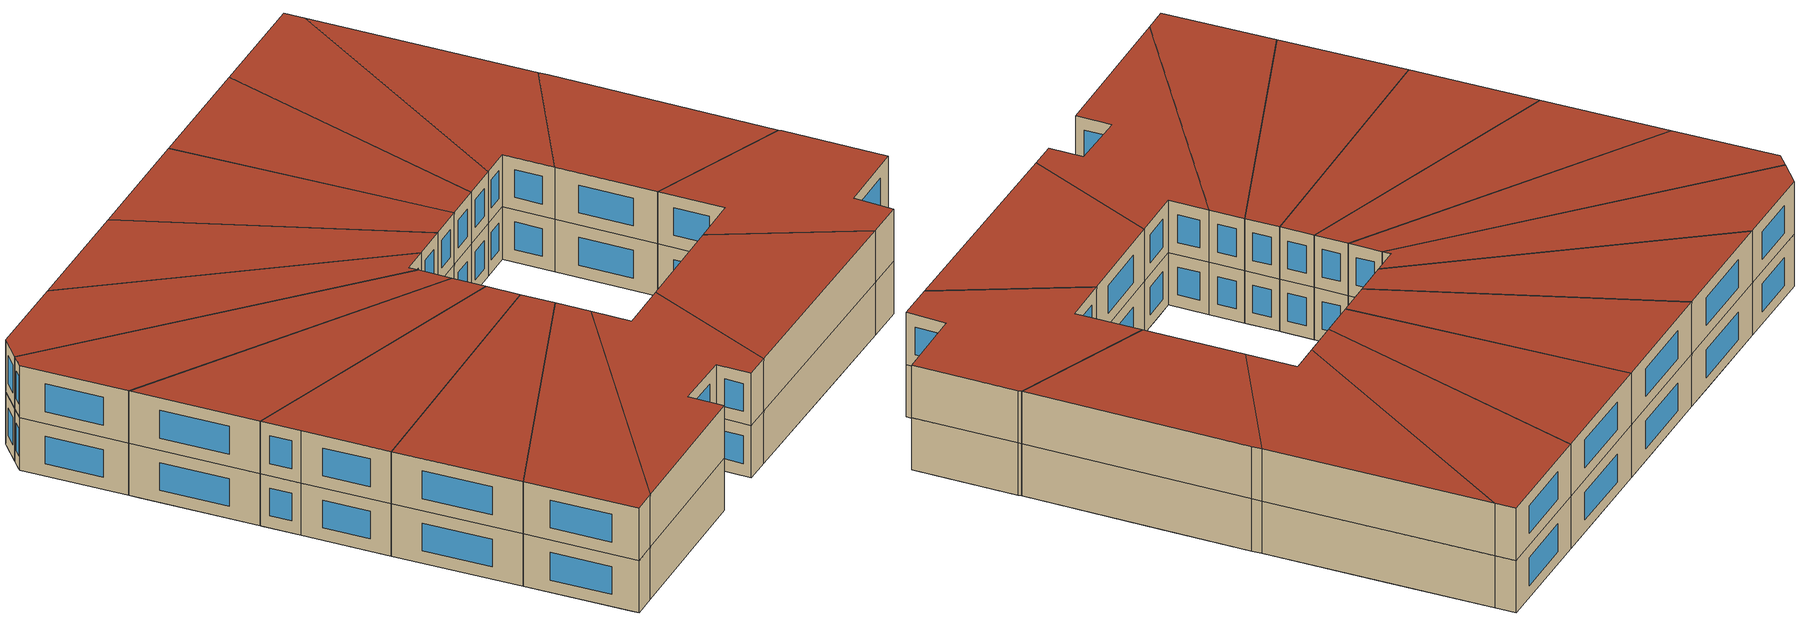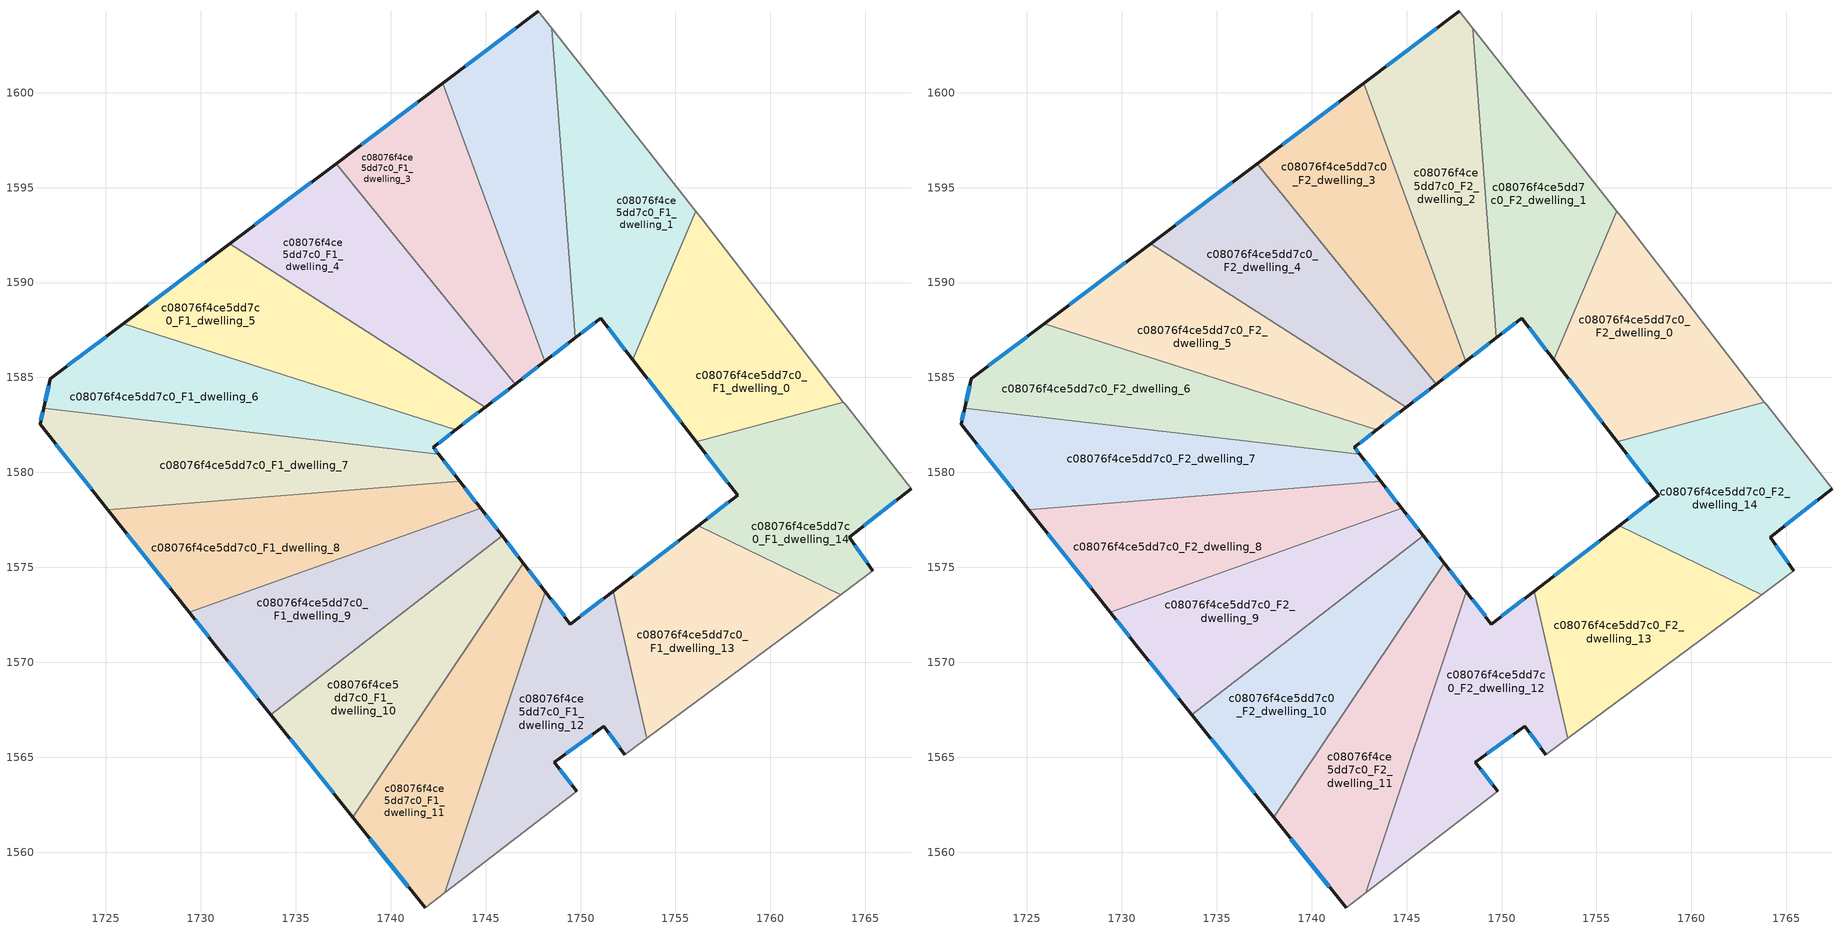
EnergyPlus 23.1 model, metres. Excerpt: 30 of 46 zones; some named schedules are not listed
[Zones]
c08076f4ce5dd7c0_F1_dwelling_0
 floor to c08076f4ce5dd7c0_F0_dwelling_0 (EU_floor_Construction): 1759.38,1589.49 1763.85,1583.71 1756.09,1581.63 1754.17,1584.11 z3
 floor to c08076f4ce5dd7c0_F0_dwelling_1 (EU_floor_Construction): 1756.41,1593.34 1759.38,1589.49 1754.17,1584.11 1752.75,1585.93 1756.08,1593.76 z3
 wall outside (EU_wall_Construction): 1752.75,1585.93 1756.09,1581.63 z3:6
 wall to c08076f4ce5dd7c0_F1_dwelling_14 (EU_wall_Construction): 1756.09,1581.63 1763.85,1583.71 z3:6
 wall to c08076f4ce5dd7c0_F1_dwelling_1 (EU_wall_Construction): 1756.08,1593.76 1752.75,1585.93 z3:6
 wall adiabatic (EU_wall_Construction): 1763.85,1583.71 1756.41,1593.34 1756.08,1593.76 z3:6
 window (EU_Window_Construction): 1753.54,1584.92 1755.3,1582.64 z3.7:5.3
c08076f4ce5dd7c0_F1_dwelling_1
 floor to c08076f4ce5dd7c0_F0_dwelling_1 (EU_floor_Construction): 1752.06,1598.86 1756.08,1593.76 1752.75,1585.93 1751.06,1588.12 1751.03,1588.1 z3
 floor to c08076f4ce5dd7c0_F0_dwelling_2 (EU_floor_Construction): 1748.49,1603.39 1752.06,1598.86 1751.03,1588.1 1749.73,1587.1 z3
 wall outside (EU_wall_Construction): 1749.73,1587.1 1751.06,1588.12 1752.75,1585.93 z3:6
 wall to c08076f4ce5dd7c0_F1_dwelling_2 (EU_wall_Construction): 1748.49,1603.39 1749.73,1587.1 z3:6
 wall adiabatic (EU_wall_Construction): 1756.08,1593.76 1748.49,1603.39 z3:6
 window (EU_Window_Construction): 1751.46,1587.61 1752.35,1586.45 / 1750.04,1587.34 1750.75,1587.88 z3.7:5.3
c08076f4ce5dd7c0_F1_dwelling_10
 floor to c08076f4ce5dd7c0_F0_dwelling_11 (EU_floor_Construction): 1745.86,1576.66 1746.87,1575.37 1737.52,1562.44 1733.69,1567.24 z3
 floor to c08076f4ce5dd7c0_F0_dwelling_12 (EU_floor_Construction): 1746.87,1575.36 1746.99,1575.2 1738.01,1561.83 1737.52,1562.44 z3
 wall outside (EU_wall_Construction): 1746.99,1575.2 1745.86,1576.66 / 1733.69,1567.24 1738.01,1561.83 z3:6
 wall to c08076f4ce5dd7c0_F1_dwelling_11 (EU_wall_Construction): 1738.01,1561.83 1746.99,1575.2 z3:6
 wall to c08076f4ce5dd7c0_F1_dwelling_9 (EU_wall_Construction): 1745.86,1576.66 1733.69,1567.24 z3:6
 window (EU_Window_Construction): 1746.73,1575.55 1746.13,1576.32 / 1734.71,1565.97 1736.99,1563.1 z3.7:5.3
c08076f4ce5dd7c0_F1_dwelling_11
 floor to c08076f4ce5dd7c0_F0_dwelling_12 (EU_floor_Construction): 1746.99,1575.2 1747.93,1573.99 1741.57,1557.37 1738.01,1561.83 z3
 floor to c08076f4ce5dd7c0_F0_dwelling_13 (EU_floor_Construction): 1747.93,1573.99 1748.15,1573.72 1742.86,1557.88 1741.81,1557.07 1741.57,1557.37 z3
 wall outside (EU_wall_Construction): 1748.15,1573.72 1746.99,1575.2 / 1738.01,1561.83 1741.81,1557.07 z3:6
 wall to c08076f4ce5dd7c0_F1_dwelling_12 (EU_wall_Construction): 1742.86,1557.88 1748.15,1573.72 z3:6
 wall adiabatic (EU_wall_Construction): 1741.81,1557.07 1742.86,1557.88 z3:6
 window (EU_Window_Construction): 1747.87,1574.07 1747.26,1574.86 / 1738.9,1560.71 1740.92,1558.19 z3.7:5.3
c08076f4ce5dd7c0_F1_dwelling_12
 floor to c08076f4ce5dd7c0_F0_dwelling_13 (EU_floor_Construction): 1750.44,1572.76 1750.56,1567.53 1751.22,1566.63 1748.62,1564.74 1749.81,1563.2 1742.86,1557.88 1748.15,1573.72 1749.47,1572.01 z3
 floor to c08076f4ce5dd7c0_F0_dwelling_14 (EU_floor_Construction): 1751.71,1573.74 1753.49,1566 1752.33,1565.14 1750.56,1567.53 1750.44,1572.76 z3
 wall outside (EU_wall_Construction): 1749.81,1563.2 1748.62,1564.74 1751.22,1566.63 1752.33,1565.14 / 1751.71,1573.74 1749.47,1572.01 1748.15,1573.72 z3:6
 wall adiabatic (EU_wall_Construction): 1742.86,1557.88 1749.81,1563.2 / 1752.33,1565.14 1753.49,1566 z3:6
 wall to c08076f4ce5dd7c0_F1_dwelling_13 (EU_wall_Construction): 1753.49,1566 1751.71,1573.74 z3:6
 window (EU_Window_Construction): 1749.23,1565.18 1750.61,1566.19 / 1749.53,1563.56 1748.9,1564.38 / 1749.16,1572.41 1748.46,1573.32 / 1751.19,1573.34 1749.99,1572.42 / 1751.49,1566.28 1752.07,1565.49 z3.7:5.3
c08076f4ce5dd7c0_F1_dwelling_13
 floor to c08076f4ce5dd7c0_F0_dwelling_14 (EU_floor_Construction): 1760.65,1571.3 1753.49,1566 1751.71,1573.74 1754.87,1576.17 z3
 floor to c08076f4ce5dd7c0_F0_dwelling_15 (EU_floor_Construction): 1763.69,1573.56 1760.65,1571.3 1754.87,1576.17 1756.19,1577.19 z3
 wall outside (EU_wall_Construction): 1756.19,1577.19 1751.71,1573.74 z3:6
 wall to c08076f4ce5dd7c0_F1_dwelling_14 (EU_wall_Construction): 1763.69,1573.55 1756.19,1577.19 z3:6
 wall adiabatic (EU_wall_Construction): 1753.49,1566 1763.69,1573.55 z3:6
 window (EU_Window_Construction): 1755.14,1576.38 1752.77,1574.55 z3.7:5.3
c08076f4ce5dd7c0_F1_dwelling_14
 floor to c08076f4ce5dd7c0_F0_dwelling_15 (EU_floor_Construction): 1766.68,1580.07 1767.41,1579.13 1764.15,1576.59 1765.4,1574.82 1763.69,1573.56 1756.19,1577.19 1758.28,1578.8 1757.3,1580.07 z3
 floor to c08076f4ce5dd7c0_F0_dwelling_0 (EU_floor_Construction): 1763.97,1583.55 1766.68,1580.07 1757.3,1580.07 1756.09,1581.63 1763.85,1583.71 z3
 wall outside (EU_wall_Construction): 1765.4,1574.82 1764.15,1576.59 1767.41,1579.13 / 1756.09,1581.63 1758.28,1578.8 1756.19,1577.19 z3:6
 wall adiabatic (EU_wall_Construction): 1763.69,1573.55 1765.4,1574.82 / 1767.41,1579.13 1763.97,1583.55 1763.85,1583.71 z3:6
 window (EU_Window_Construction): 1764.91,1577.18 1766.64,1578.53 / 1765.1,1575.23 1764.44,1576.17 / 1757.79,1578.42 1756.68,1577.57 / 1756.6,1580.96 1757.76,1579.46 z3.7:5.3
c08076f4ce5dd7c0_F1_dwelling_2
 floor to c08076f4ce5dd7c0_F0_dwelling_2 (EU_floor_Construction): 1748.49,1603.39 1749.73,1587.1 1749,1586.54 1745.82,1602.82 1747.78,1604.29 z3
 floor to c08076f4ce5dd7c0_F0_dwelling_3 (EU_floor_Construction): 1745.82,1602.82 1749,1586.54 1748.13,1585.86 1742.74,1600.49 z3
 wall outside (EU_wall_Construction): 1748.13,1585.86 1749.73,1587.1 / 1747.78,1604.29 1742.74,1600.49 z3:6
 wall to c08076f4ce5dd7c0_F1_dwelling_3 (EU_wall_Construction): 1742.74,1600.49 1748.13,1585.86 z3:6
 wall adiabatic (EU_wall_Construction): 1748.49,1603.39 1747.78,1604.29 z3:6
 window (EU_Window_Construction): 1748.5,1586.15 1749.35,1586.81 / 1746.6,1603.4 1743.92,1601.38 z3.7:5.3
c08076f4ce5dd7c0_F1_dwelling_3
 floor to c08076f4ce5dd7c0_F0_dwelling_4 (EU_floor_Construction): 1740.56,1598.85 1747.51,1585.39 1746.55,1584.65 1737.13,1596.27 z3
 floor to c08076f4ce5dd7c0_F0_dwelling_3 (EU_floor_Construction): 1742.74,1600.49 1748.13,1585.86 1747.51,1585.39 1740.56,1598.85 z3
 wall outside (EU_wall_Construction): 1746.55,1584.65 1748.13,1585.86 / 1742.74,1600.49 1737.13,1596.27 z3:6
 wall to c08076f4ce5dd7c0_F1_dwelling_4 (EU_wall_Construction): 1737.13,1596.27 1746.55,1584.65 z3:6
 window (EU_Window_Construction): 1746.92,1584.93 1747.76,1585.58 / 1741.42,1599.5 1738.44,1597.26 z3.7:5.3
c08076f4ce5dd7c0_F1_dwelling_4
 floor to c08076f4ce5dd7c0_F0_dwelling_4 (EU_floor_Construction): 1737.13,1596.27 1746.55,1584.65 1746.04,1584.25 1735.3,1594.89 z3
 floor to c08076f4ce5dd7c0_F0_dwelling_5 (EU_floor_Construction): 1746.04,1584.25 1744.98,1583.44 1731.52,1592.05 1735.3,1594.89 z3
 wall outside (EU_wall_Construction): 1744.98,1583.44 1746.55,1584.65 / 1737.13,1596.27 1731.52,1592.05 z3:6
 wall to c08076f4ce5dd7c0_F1_dwelling_5 (EU_wall_Construction): 1731.52,1592.05 1744.98,1583.44 z3:6
 window (EU_Window_Construction): 1745.35,1583.72 1746.18,1584.36 / 1735.81,1595.28 1732.84,1593.04 z3.7:5.3
c08076f4ce5dd7c0_F1_dwelling_5
 floor to c08076f4ce5dd7c0_F0_dwelling_5 (EU_floor_Construction): 1744.98,1583.44 1744.57,1583.13 1730.05,1590.94 1731.52,1592.05 z3
 floor to c08076f4ce5dd7c0_F0_dwelling_6 (EU_floor_Construction): 1744.57,1583.13 1743.43,1582.25 1725.92,1587.83 1730.05,1590.94 z3
 wall outside (EU_wall_Construction): 1743.43,1582.25 1744.98,1583.44 / 1731.52,1592.05 1725.92,1587.83 z3:6
 wall to c08076f4ce5dd7c0_F1_dwelling_6 (EU_wall_Construction): 1725.92,1587.83 1743.43,1582.25 z3:6
 window (EU_Window_Construction): 1743.79,1582.53 1744.62,1583.16 / 1730.21,1591.06 1727.23,1588.82 z3.7:5.3
c08076f4ce5dd7c0_F1_dwelling_6
 floor to c08076f4ce5dd7c0_F0_dwelling_6 (EU_floor_Construction): 1743.43,1582.25 1743.12,1582.01 1724.8,1586.98 1725.92,1587.83 z3
 floor to c08076f4ce5dd7c0_F0_dwelling_7 (EU_floor_Construction): 1743.12,1582.01 1742.25,1581.33 1742.53,1580.96 1721.72,1583.37 1722.06,1584.92 1724.8,1586.98 z3
 wall outside (EU_wall_Construction): 1742.53,1580.96 1742.25,1581.33 1743.43,1582.25 / 1725.92,1587.83 1722.06,1584.92 1721.72,1583.37 z3:6
 wall to c08076f4ce5dd7c0_F1_dwelling_7 (EU_wall_Construction): 1721.72,1583.37 1742.53,1580.96 z3:6
 window (EU_Window_Construction): 1742.52,1581.55 1743.15,1582.03 / 1742.47,1581.05 1742.31,1581.25 / 1721.98,1584.56 1721.8,1583.74 / 1725.01,1587.15 1722.97,1585.61 z3.7:5.3
c08076f4ce5dd7c0_F1_dwelling_7
 floor to c08076f4ce5dd7c0_F0_dwelling_8 (EU_floor_Construction): 1742.69,1580.76 1743.64,1579.54 1725.1,1578.05 1721.53,1582.55 1721.56,1582.69 z3
 floor to c08076f4ce5dd7c0_F0_dwelling_7 (EU_floor_Construction): 1742.53,1580.96 1742.69,1580.76 1721.56,1582.69 1721.72,1583.37 z3
 wall outside (EU_wall_Construction): 1743.64,1579.54 1742.53,1580.96 / 1721.72,1583.37 1721.53,1582.55 1725.1,1578.04 z3:6
 wall to c08076f4ce5dd7c0_F1_dwelling_8 (EU_wall_Construction): 1725.1,1578.04 1743.64,1579.54 z3:6
 window (EU_Window_Construction): 1743.38,1579.87 1742.79,1580.63 / 1722.37,1581.49 1724.26,1579.1 / 1721.67,1583.18 1721.57,1582.74 z3.7:5.3
c08076f4ce5dd7c0_F1_dwelling_8
 floor adiabatic (EU_floor_Construction): 1743.72,1579.43 1744.75,1578.1 1729.39,1572.64 1725.42,1577.64 z3
 floor to c08076f4ce5dd7c0_F0_dwelling_8 (EU_floor_Construction): 1743.64,1579.54 1743.72,1579.43 1725.42,1577.64 1725.1,1578.05 z3
 wall outside (EU_wall_Construction): 1744.75,1578.1 1743.64,1579.54 / 1725.1,1578.04 1729.39,1572.64 z3:6
 wall to c08076f4ce5dd7c0_F1_dwelling_9 (EU_wall_Construction): 1729.39,1572.64 1744.75,1578.1 z3:6
 window (EU_Window_Construction): 1744.49,1578.44 1743.9,1579.2 / 1726.11,1576.78 1728.38,1573.91 z3.7:5.3
c08076f4ce5dd7c0_F1_dwelling_9
 floor to c08076f4ce5dd7c0_F0_dwelling_10 (EU_floor_Construction): 1744.76,1578.09 1745.81,1576.73 1733.48,1567.5 1730.74,1570.93 1729.45,1572.57 z3
 floor to c08076f4ce5dd7c0_F0_dwelling_11 (EU_floor_Construction): 1745.81,1576.73 1745.86,1576.66 1733.69,1567.24 1733.48,1567.5 z3
 floor to c08076f4ce5dd7c0_F0_dwelling_9 (EU_floor_Construction): 1744.75,1578.1 1744.76,1578.09 1729.45,1572.57 1729.39,1572.64 z3
 wall outside (EU_wall_Construction): 1745.86,1576.66 1744.75,1578.1 / 1729.39,1572.64 1730.74,1570.93 1733.69,1567.24 z3:6
 window (EU_Window_Construction): 1745.6,1577 1745.01,1577.77 / 1731.44,1570.06 1733,1568.1 / 1729.71,1572.24 1730.43,1571.33 z3.7:5.3
c08076f4ce5dd7c0_F2_dwelling_0
 floor to c08076f4ce5dd7c0_F1_dwelling_0 (EU_floor_Construction): 1756.41,1593.34 1763.85,1583.71 1756.09,1581.63 1752.75,1585.93 1756.08,1593.76 z6
 wall outside (EU_wall_Construction): 1752.75,1585.93 1756.09,1581.63 z6:9
 wall to c08076f4ce5dd7c0_F2_dwelling_14 (EU_wall_Construction): 1756.09,1581.63 1763.85,1583.71 z6:9
 wall to c08076f4ce5dd7c0_F2_dwelling_1 (EU_wall_Construction): 1756.08,1593.76 1752.75,1585.93 z6:9
 wall adiabatic (EU_wall_Construction): 1763.85,1583.71 1756.41,1593.34 1756.08,1593.76 z6:9
 window (EU_Window_Construction): 1753.54,1584.92 1755.3,1582.64 z6.7:8.3
 roof outside (EU_roof_Construction): 1763.85,1583.71 1756.41,1593.34 1756.08,1593.76 1752.75,1585.93 1756.09,1581.63 z9
c08076f4ce5dd7c0_F2_dwelling_1
 floor to c08076f4ce5dd7c0_F1_dwelling_1 (EU_floor_Construction): 1748.49,1603.39 1756.08,1593.76 1752.75,1585.93 1751.06,1588.12 1749.73,1587.1 z6
 wall outside (EU_wall_Construction): 1749.73,1587.1 1751.06,1588.12 1752.75,1585.93 z6:9
 wall to c08076f4ce5dd7c0_F2_dwelling_2 (EU_wall_Construction): 1748.49,1603.39 1749.73,1587.1 z6:9
 wall adiabatic (EU_wall_Construction): 1756.08,1593.76 1748.49,1603.39 z6:9
 window (EU_Window_Construction): 1751.46,1587.61 1752.35,1586.45 / 1750.04,1587.34 1750.75,1587.88 z6.7:8.3
 roof outside (EU_roof_Construction): 1752.75,1585.93 1756.08,1593.76 1748.49,1603.39 1749.73,1587.1 1751.06,1588.12 z9
c08076f4ce5dd7c0_F2_dwelling_10
 floor to c08076f4ce5dd7c0_F1_dwelling_10 (EU_floor_Construction): 1745.86,1576.66 1746.99,1575.2 1738.01,1561.83 1733.69,1567.24 z6
 wall outside (EU_wall_Construction): 1746.99,1575.2 1745.86,1576.66 / 1733.69,1567.24 1738.01,1561.83 z6:9
 wall to c08076f4ce5dd7c0_F2_dwelling_11 (EU_wall_Construction): 1738.01,1561.83 1746.99,1575.2 z6:9
 wall to c08076f4ce5dd7c0_F2_dwelling_9 (EU_wall_Construction): 1745.86,1576.66 1733.69,1567.24 z6:9
 window (EU_Window_Construction): 1746.73,1575.55 1746.13,1576.32 / 1734.71,1565.97 1736.99,1563.1 z6.7:8.3
 roof outside (EU_roof_Construction): 1738.01,1561.83 1746.99,1575.2 1745.86,1576.66 1733.69,1567.24 z9
c08076f4ce5dd7c0_F2_dwelling_11
 floor to c08076f4ce5dd7c0_F1_dwelling_11 (EU_floor_Construction): 1746.99,1575.2 1748.15,1573.72 1742.86,1557.88 1741.81,1557.07 1738.01,1561.83 z6
 wall outside (EU_wall_Construction): 1748.15,1573.72 1746.99,1575.2 / 1738.01,1561.83 1741.81,1557.07 z6:9
 wall to c08076f4ce5dd7c0_F2_dwelling_12 (EU_wall_Construction): 1742.86,1557.88 1748.15,1573.72 z6:9
 wall adiabatic (EU_wall_Construction): 1741.81,1557.07 1742.86,1557.88 z6:9
 window (EU_Window_Construction): 1747.87,1574.07 1747.26,1574.86 / 1738.9,1560.71 1740.92,1558.19 z6.7:8.3
 roof outside (EU_roof_Construction): 1742.86,1557.88 1748.15,1573.72 1746.99,1575.2 1738.01,1561.83 1741.81,1557.07 z9
c08076f4ce5dd7c0_F2_dwelling_12
 floor to c08076f4ce5dd7c0_F1_dwelling_12 (EU_floor_Construction): 1751.71,1573.74 1753.49,1566 1752.33,1565.14 1751.22,1566.63 1748.62,1564.74 1749.81,1563.2 1742.86,1557.88 1748.15,1573.72 1749.47,1572.01 z6
 wall outside (EU_wall_Construction): 1749.81,1563.2 1748.62,1564.74 1751.22,1566.63 1752.33,1565.14 / 1751.71,1573.74 1749.47,1572.01 1748.15,1573.72 z6:9
 wall adiabatic (EU_wall_Construction): 1742.86,1557.88 1749.81,1563.2 / 1752.33,1565.14 1753.49,1566 z6:9
 wall to c08076f4ce5dd7c0_F2_dwelling_13 (EU_wall_Construction): 1753.49,1566 1751.71,1573.74 z6:9
 window (EU_Window_Construction): 1749.23,1565.18 1750.61,1566.19 / 1749.53,1563.56 1748.9,1564.38 / 1749.16,1572.41 1748.46,1573.32 / 1751.19,1573.34 1749.99,1572.42 / 1751.49,1566.28 1752.07,1565.49 z6.7:8.3
 roof outside (EU_roof_Construction): 1749.81,1563.2 1748.62,1564.74 1751.22,1566.63 1752.33,1565.14 1753.49,1566 1751.71,1573.74 1749.47,1572.01 1748.15,1573.72 1742.86,1557.88 z9
c08076f4ce5dd7c0_F2_dwelling_13
 floor to c08076f4ce5dd7c0_F1_dwelling_13 (EU_floor_Construction): 1763.69,1573.55 1753.49,1566 1751.71,1573.74 1756.19,1577.19 z6
 wall outside (EU_wall_Construction): 1756.19,1577.19 1751.71,1573.74 z6:9
 wall to c08076f4ce5dd7c0_F2_dwelling_14 (EU_wall_Construction): 1763.69,1573.55 1756.19,1577.19 z6:9
 wall adiabatic (EU_wall_Construction): 1753.49,1566 1763.69,1573.55 z6:9
 window (EU_Window_Construction): 1755.14,1576.38 1752.77,1574.55 z6.7:8.3
 roof outside (EU_roof_Construction): 1763.69,1573.55 1756.19,1577.19 1751.71,1573.74 1753.49,1566 z9
c08076f4ce5dd7c0_F2_dwelling_14
 floor to c08076f4ce5dd7c0_F1_dwelling_14 (EU_floor_Construction): 1763.97,1583.55 1767.41,1579.13 1764.15,1576.59 1765.4,1574.82 1763.69,1573.55 1756.19,1577.19 1758.28,1578.8 1756.09,1581.63 1763.85,1583.71 z6
 wall outside (EU_wall_Construction): 1765.4,1574.82 1764.15,1576.59 1767.41,1579.13 / 1756.09,1581.63 1758.28,1578.8 1756.19,1577.19 z6:9
 wall adiabatic (EU_wall_Construction): 1763.69,1573.55 1765.4,1574.82 / 1767.41,1579.13 1763.97,1583.55 1763.85,1583.71 z6:9
 window (EU_Window_Construction): 1764.91,1577.18 1766.64,1578.53 / 1765.1,1575.23 1764.44,1576.17 / 1757.79,1578.42 1756.68,1577.57 / 1756.6,1580.96 1757.76,1579.46 z6.7:8.3
 roof outside (EU_roof_Construction): 1765.4,1574.82 1764.15,1576.59 1767.41,1579.13 1763.97,1583.55 1763.85,1583.71 1756.09,1581.63 1758.28,1578.8 1756.19,1577.19 1763.69,1573.55 z9
c08076f4ce5dd7c0_F2_dwelling_2
 floor to c08076f4ce5dd7c0_F1_dwelling_2 (EU_floor_Construction): 1748.49,1603.39 1749.73,1587.1 1748.13,1585.86 1742.74,1600.49 1747.78,1604.29 z6
 wall outside (EU_wall_Construction): 1748.13,1585.86 1749.73,1587.1 / 1747.78,1604.29 1742.74,1600.49 z6:9
 wall to c08076f4ce5dd7c0_F2_dwelling_3 (EU_wall_Construction): 1742.74,1600.49 1748.13,1585.86 z6:9
 wall adiabatic (EU_wall_Construction): 1748.49,1603.39 1747.78,1604.29 z6:9
 window (EU_Window_Construction): 1748.5,1586.15 1749.35,1586.81 / 1746.6,1603.4 1743.92,1601.38 z6.7:8.3
 roof outside (EU_roof_Construction): 1749.73,1587.1 1748.49,1603.39 1747.78,1604.29 1742.74,1600.49 1748.13,1585.86 z9
c08076f4ce5dd7c0_F2_dwelling_3
 floor to c08076f4ce5dd7c0_F1_dwelling_3 (EU_floor_Construction): 1742.74,1600.49 1748.13,1585.86 1746.55,1584.65 1737.13,1596.27 z6
 wall outside (EU_wall_Construction): 1746.55,1584.65 1748.13,1585.86 / 1742.74,1600.49 1737.13,1596.27 z6:9
 wall to c08076f4ce5dd7c0_F2_dwelling_4 (EU_wall_Construction): 1737.13,1596.27 1746.55,1584.65 z6:9
 window (EU_Window_Construction): 1746.92,1584.93 1747.76,1585.58 / 1741.42,1599.5 1738.44,1597.26 z6.7:8.3
 roof outside (EU_roof_Construction): 1748.13,1585.86 1742.74,1600.49 1737.13,1596.27 1746.55,1584.65 z9
c08076f4ce5dd7c0_F2_dwelling_4
 floor to c08076f4ce5dd7c0_F1_dwelling_4 (EU_floor_Construction): 1737.13,1596.27 1746.55,1584.65 1744.98,1583.44 1731.52,1592.05 z6
 wall outside (EU_wall_Construction): 1744.98,1583.44 1746.55,1584.65 / 1737.13,1596.27 1731.52,1592.05 z6:9
 wall to c08076f4ce5dd7c0_F2_dwelling_5 (EU_wall_Construction): 1731.52,1592.05 1744.98,1583.44 z6:9
 window (EU_Window_Construction): 1745.35,1583.72 1746.18,1584.36 / 1735.81,1595.28 1732.84,1593.04 z6.7:8.3
 roof outside (EU_roof_Construction): 1746.55,1584.65 1737.13,1596.27 1731.52,1592.05 1744.98,1583.44 z9
c08076f4ce5dd7c0_F2_dwelling_5
 floor to c08076f4ce5dd7c0_F1_dwelling_5 (EU_floor_Construction): 1744.98,1583.44 1743.43,1582.25 1725.92,1587.83 1731.52,1592.05 z6
 wall outside (EU_wall_Construction): 1743.43,1582.25 1744.98,1583.44 / 1731.52,1592.05 1725.92,1587.83 z6:9
 wall to c08076f4ce5dd7c0_F2_dwelling_6 (EU_wall_Construction): 1725.92,1587.83 1743.43,1582.25 z6:9
 window (EU_Window_Construction): 1743.79,1582.53 1744.62,1583.16 / 1730.21,1591.06 1727.23,1588.82 z6.7:8.3
 roof outside (EU_roof_Construction): 1744.98,1583.44 1731.52,1592.05 1725.92,1587.83 1743.43,1582.25 z9
c08076f4ce5dd7c0_F2_dwelling_6
 floor to c08076f4ce5dd7c0_F1_dwelling_6 (EU_floor_Construction): 1743.43,1582.25 1742.25,1581.33 1742.53,1580.96 1721.72,1583.37 1722.06,1584.92 1725.92,1587.83 z6
 wall outside (EU_wall_Construction): 1742.53,1580.96 1742.25,1581.33 1743.43,1582.25 / 1725.92,1587.83 1722.06,1584.92 1721.72,1583.37 z6:9
 wall to c08076f4ce5dd7c0_F2_dwelling_7 (EU_wall_Construction): 1721.72,1583.37 1742.53,1580.96 z6:9
 window (EU_Window_Construction): 1742.52,1581.55 1743.15,1582.03 / 1742.47,1581.05 1742.31,1581.25 / 1721.98,1584.56 1721.8,1583.74 / 1725.01,1587.15 1722.97,1585.61 z6.7:8.3
 roof outside (EU_roof_Construction): 1742.53,1580.96 1742.25,1581.33 1743.43,1582.25 1725.92,1587.83 1722.06,1584.92 1721.72,1583.37 z9
c08076f4ce5dd7c0_F2_dwelling_7
 floor to c08076f4ce5dd7c0_F1_dwelling_7 (EU_floor_Construction): 1742.53,1580.96 1743.64,1579.54 1725.1,1578.04 1721.53,1582.55 1721.72,1583.37 z6
 wall outside (EU_wall_Construction): 1743.64,1579.54 1742.53,1580.96 / 1721.72,1583.37 1721.53,1582.55 1725.1,1578.04 z6:9
 wall to c08076f4ce5dd7c0_F2_dwelling_8 (EU_wall_Construction): 1725.1,1578.04 1743.64,1579.54 z6:9
 window (EU_Window_Construction): 1743.38,1579.87 1742.79,1580.63 / 1722.37,1581.49 1724.26,1579.1 / 1721.67,1583.18 1721.57,1582.74 z6.7:8.3
 roof outside (EU_roof_Construction): 1743.64,1579.54 1742.53,1580.96 1721.72,1583.37 1721.53,1582.55 1725.1,1578.04 z9
c08076f4ce5dd7c0_F2_dwelling_8
 floor to c08076f4ce5dd7c0_F1_dwelling_8 (EU_floor_Construction): 1743.64,1579.54 1744.75,1578.1 1729.39,1572.64 1725.1,1578.04 z6
 wall outside (EU_wall_Construction): 1744.75,1578.1 1743.64,1579.54 / 1725.1,1578.04 1729.39,1572.64 z6:9
 wall to c08076f4ce5dd7c0_F2_dwelling_9 (EU_wall_Construction): 1729.39,1572.64 1744.75,1578.1 z6:9
 window (EU_Window_Construction): 1744.49,1578.44 1743.9,1579.2 / 1726.11,1576.78 1728.38,1573.91 z6.7:8.3
 roof outside (EU_roof_Construction): 1744.75,1578.1 1743.64,1579.54 1725.1,1578.04 1729.39,1572.64 z9
c08076f4ce5dd7c0_F2_dwelling_9
 floor to c08076f4ce5dd7c0_F1_dwelling_9 (EU_floor_Construction): 1744.75,1578.1 1745.86,1576.66 1733.69,1567.24 1730.74,1570.93 1729.39,1572.64 z6
 wall outside (EU_wall_Construction): 1745.86,1576.66 1744.75,1578.1 / 1729.39,1572.64 1730.74,1570.93 1733.69,1567.24 z6:9
 window (EU_Window_Construction): 1745.6,1577 1745.01,1577.77 / 1731.44,1570.06 1733,1568.1 / 1729.71,1572.24 1730.43,1571.33 z6.7:8.3
 roof outside (EU_roof_Construction): 1745.86,1576.66 1744.75,1578.1 1729.39,1572.64 1730.74,1570.93 1733.69,1567.24 z9
[Building]
EU S2 Campaign: North Axis=0; Terrain=City; Solar Distribution=FullExterior
[Site:Location]
Budapest.Ferenc.Liszt.Intl.AP: Latitude=47.437; Longitude=19.256; Time Zone=1; Elevation=185
[SizingPeriod:WeatherFileDays]
AnnualSizingPeriod: Begin Month=1; Begin Day of Month=1; End Month=12; End Day of Month=31; Day of Week for Start Day=Monday; Use Weather File Daylight Saving Period=No; Use Weather File Rain and Snow Indicators=No
[MATERIAL]
EU_InternalMass_Material: Roughness=MediumRough; Thickness=0.1; Conductivity=1; Density=1800; Specific Heat=900; Thermal Absorptance=0.9; Solar Absorptance=0.7; Visible Absorptance=0.7
[MATERIAL:NOMASS] Roughness=MediumRough; Thermal Absorptance=0.9; Solar Absorptance=0.7; Visible Absorptance=0.7
Name | Thermal Resistance
EU_wall_NoMass | 0.832559
EU_roof_NoMass | 1.39638
EU_floor_NoMass | 0.872794
[WINDOWMATERIAL:SIMPLEGLAZINGSYSTEM]
EU_Window_SimpleGlazing: UFactor=2.79869; Solar Heat Gain Coefficient=0.75; Visible Transmittance=0.75
[CONSTRUCTION]
EU_wall_Construction: EU_wall_NoMass
EU_roof_Construction: EU_roof_NoMass
EU_floor_Construction: EU_floor_NoMass
EU_Window_Construction: EU_Window_SimpleGlazing
EU_InternalMass_Construction: EU_InternalMass_Material
[ZONE] Type=1; Multiplier=1; Ceiling Height=autocalculate; Floor Area=autocalculate; Part of Total Floor Area=Yes
Name | Volume
c08076f4ce5dd7c0_F1_dwelling_0; c08076f4ce5dd7c0_F2_dwelling_0 | 201.939
c08076f4ce5dd7c0_F1_dwelling_1; c08076f4ce5dd7c0_F2_dwelling_1 | 201.913
c08076f4ce5dd7c0_F1_dwelling_10; c08076f4ce5dd7c0_F2_dwelling_10 | 201.951
c08076f4ce5dd7c0_F1_dwelling_11; c08076f4ce5dd7c0_F2_dwelling_11 | 201.941
c08076f4ce5dd7c0_F1_dwelling_12; c08076f4ce5dd7c0_F2_dwelling_12 | 201.934
c08076f4ce5dd7c0_F1_dwelling_13; c08076f4ce5dd7c0_F2_dwelling_13 | 201.9375
c08076f4ce5dd7c0_F1_dwelling_14; c08076f4ce5dd7c0_F2_dwelling_14 | 201.924
c08076f4ce5dd7c0_F1_dwelling_2; c08076f4ce5dd7c0_F2_dwelling_2 | 201.944
c08076f4ce5dd7c0_F1_dwelling_3; c08076f4ce5dd7c0_F2_dwelling_3 | 201.901
c08076f4ce5dd7c0_F1_dwelling_4; c08076f4ce5dd7c0_F2_dwelling_4 | 201.978
c08076f4ce5dd7c0_F1_dwelling_5; c08076f4ce5dd7c0_F2_dwelling_5 | 201.931
c08076f4ce5dd7c0_F1_dwelling_6; c08076f4ce5dd7c0_F2_dwelling_6 | 201.926
c08076f4ce5dd7c0_F1_dwelling_7; c08076f4ce5dd7c0_F2_dwelling_7 | 201.948
c08076f4ce5dd7c0_F1_dwelling_8; c08076f4ce5dd7c0_F2_dwelling_8 | 201.928
c08076f4ce5dd7c0_F1_dwelling_9; c08076f4ce5dd7c0_F2_dwelling_9 | 201.915
[INTERNALMASS] Construction=EU_InternalMass_Construction
Name | Zone or ZoneList | Surface Area
c08076f4ce5dd7c0_F1_dwelling_0_EU_InternalMass | c08076f4ce5dd7c0_F1_dwelling_0 | 67.3131
c08076f4ce5dd7c0_F1_dwelling_1_EU_InternalMass | c08076f4ce5dd7c0_F1_dwelling_1 | 67.3044
c08076f4ce5dd7c0_F1_dwelling_2_EU_InternalMass | c08076f4ce5dd7c0_F1_dwelling_2 | 67.3144
c08076f4ce5dd7c0_F1_dwelling_3_EU_InternalMass | c08076f4ce5dd7c0_F1_dwelling_3 | 67.3005
c08076f4ce5dd7c0_F1_dwelling_4_EU_InternalMass | c08076f4ce5dd7c0_F1_dwelling_4 | 67.3261
c08076f4ce5dd7c0_F1_dwelling_5_EU_InternalMass | c08076f4ce5dd7c0_F1_dwelling_5 | 67.3103
c08076f4ce5dd7c0_F1_dwelling_6_EU_InternalMass | c08076f4ce5dd7c0_F1_dwelling_6 | 67.3087
c08076f4ce5dd7c0_F1_dwelling_7_EU_InternalMass | c08076f4ce5dd7c0_F1_dwelling_7 | 67.3163
c08076f4ce5dd7c0_F1_dwelling_8_EU_InternalMass | c08076f4ce5dd7c0_F1_dwelling_8 | 67.3092
c08076f4ce5dd7c0_F1_dwelling_9_EU_InternalMass | c08076f4ce5dd7c0_F1_dwelling_9 | 67.3051
c08076f4ce5dd7c0_F1_dwelling_10_EU_InternalMass | c08076f4ce5dd7c0_F1_dwelling_10 | 67.3172
c08076f4ce5dd7c0_F1_dwelling_11_EU_InternalMass | c08076f4ce5dd7c0_F1_dwelling_11 | 67.3138
c08076f4ce5dd7c0_F1_dwelling_12_EU_InternalMass | c08076f4ce5dd7c0_F1_dwelling_12 | 67.3112
c08076f4ce5dd7c0_F1_dwelling_13_EU_InternalMass | c08076f4ce5dd7c0_F1_dwelling_13 | 67.3126
c08076f4ce5dd7c0_F1_dwelling_14_EU_InternalMass | c08076f4ce5dd7c0_F1_dwelling_14 | 67.3076
c08076f4ce5dd7c0_F2_dwelling_0_EU_InternalMass | c08076f4ce5dd7c0_F2_dwelling_0 | 67.3131
c08076f4ce5dd7c0_F2_dwelling_1_EU_InternalMass | c08076f4ce5dd7c0_F2_dwelling_1 | 67.3044
c08076f4ce5dd7c0_F2_dwelling_2_EU_InternalMass | c08076f4ce5dd7c0_F2_dwelling_2 | 67.3144
c08076f4ce5dd7c0_F2_dwelling_3_EU_InternalMass | c08076f4ce5dd7c0_F2_dwelling_3 | 67.3005
c08076f4ce5dd7c0_F2_dwelling_4_EU_InternalMass | c08076f4ce5dd7c0_F2_dwelling_4 | 67.3261
c08076f4ce5dd7c0_F2_dwelling_5_EU_InternalMass | c08076f4ce5dd7c0_F2_dwelling_5 | 67.3103
c08076f4ce5dd7c0_F2_dwelling_6_EU_InternalMass | c08076f4ce5dd7c0_F2_dwelling_6 | 67.3087
c08076f4ce5dd7c0_F2_dwelling_7_EU_InternalMass | c08076f4ce5dd7c0_F2_dwelling_7 | 67.3163
c08076f4ce5dd7c0_F2_dwelling_8_EU_InternalMass | c08076f4ce5dd7c0_F2_dwelling_8 | 67.3092
c08076f4ce5dd7c0_F2_dwelling_9_EU_InternalMass | c08076f4ce5dd7c0_F2_dwelling_9 | 67.3051
c08076f4ce5dd7c0_F2_dwelling_10_EU_InternalMass | c08076f4ce5dd7c0_F2_dwelling_10 | 67.3172
c08076f4ce5dd7c0_F2_dwelling_11_EU_InternalMass | c08076f4ce5dd7c0_F2_dwelling_11 | 67.3138
c08076f4ce5dd7c0_F2_dwelling_12_EU_InternalMass | c08076f4ce5dd7c0_F2_dwelling_12 | 67.3112
c08076f4ce5dd7c0_F2_dwelling_13_EU_InternalMass | c08076f4ce5dd7c0_F2_dwelling_13 | 67.3126
c08076f4ce5dd7c0_F2_dwelling_14_EU_InternalMass | c08076f4ce5dd7c0_F2_dwelling_14 | 67.3076
[OTHEREQUIPMENT] Fuel Type=Electricity; Design Level Calculation Method=Watts/Area; Power per Zone Floor Area=1; Fraction Latent=0; Fraction Radiant=0; Fraction Lost=0; Carbon Dioxide Generation Rate=0; EndUse Subcategory=EU_Step8_InternalGains
Name | Zone or ZoneList or Space or SpaceList | Schedule
EU_Step8_InternalGain_c08076f4ce5dd7c0_F1_dwelling_0_f000 | c08076f4ce5dd7c0_F1_dwelling_0 | EU_Step8_GainSchedule_c08076f4ce5dd7c0_F1_dwelling_0_f000
EU_Step8_InternalGain_c08076f4ce5dd7c0_F1_dwelling_1_f000 | c08076f4ce5dd7c0_F1_dwelling_1 | EU_Step8_GainSchedule_c08076f4ce5dd7c0_F1_dwelling_1_f000
EU_Step8_InternalGain_c08076f4ce5dd7c0_F1_dwelling_2_f000 | c08076f4ce5dd7c0_F1_dwelling_2 | EU_Step8_GainSchedule_c08076f4ce5dd7c0_F1_dwelling_2_f000
EU_Step8_InternalGain_c08076f4ce5dd7c0_F1_dwelling_3_f000 | c08076f4ce5dd7c0_F1_dwelling_3 | EU_Step8_GainSchedule_c08076f4ce5dd7c0_F1_dwelling_3_f000
EU_Step8_InternalGain_c08076f4ce5dd7c0_F1_dwelling_4_f000 | c08076f4ce5dd7c0_F1_dwelling_4 | EU_Step8_GainSchedule_c08076f4ce5dd7c0_F1_dwelling_4_f000
EU_Step8_InternalGain_c08076f4ce5dd7c0_F1_dwelling_5_f000 | c08076f4ce5dd7c0_F1_dwelling_5 | EU_Step8_GainSchedule_c08076f4ce5dd7c0_F1_dwelling_5_f000
EU_Step8_InternalGain_c08076f4ce5dd7c0_F1_dwelling_6_f000 | c08076f4ce5dd7c0_F1_dwelling_6 | EU_Step8_GainSchedule_c08076f4ce5dd7c0_F1_dwelling_6_f000
EU_Step8_InternalGain_c08076f4ce5dd7c0_F1_dwelling_7_f000 | c08076f4ce5dd7c0_F1_dwelling_7 | EU_Step8_GainSchedule_c08076f4ce5dd7c0_F1_dwelling_7_f000
EU_Step8_InternalGain_c08076f4ce5dd7c0_F1_dwelling_8_f000 | c08076f4ce5dd7c0_F1_dwelling_8 | EU_Step8_GainSchedule_c08076f4ce5dd7c0_F1_dwelling_8_f000
EU_Step8_InternalGain_c08076f4ce5dd7c0_F1_dwelling_9_f000 | c08076f4ce5dd7c0_F1_dwelling_9 | EU_Step8_GainSchedule_c08076f4ce5dd7c0_F1_dwelling_9_f000
EU_Step8_InternalGain_c08076f4ce5dd7c0_F1_dwelling_10_f000 | c08076f4ce5dd7c0_F1_dwelling_10 | EU_Step8_GainSchedule_c08076f4ce5dd7c0_F1_dwelling_10_f000
EU_Step8_InternalGain_c08076f4ce5dd7c0_F1_dwelling_11_f000 | c08076f4ce5dd7c0_F1_dwelling_11 | EU_Step8_GainSchedule_c08076f4ce5dd7c0_F1_dwelling_11_f000
EU_Step8_InternalGain_c08076f4ce5dd7c0_F1_dwelling_12_f000 | c08076f4ce5dd7c0_F1_dwelling_12 | EU_Step8_GainSchedule_c08076f4ce5dd7c0_F1_dwelling_12_f000
EU_Step8_InternalGain_c08076f4ce5dd7c0_F1_dwelling_13_f000 | c08076f4ce5dd7c0_F1_dwelling_13 | EU_Step8_GainSchedule_c08076f4ce5dd7c0_F1_dwelling_13_f000
EU_Step8_InternalGain_c08076f4ce5dd7c0_F1_dwelling_14_f000 | c08076f4ce5dd7c0_F1_dwelling_14 | EU_Step8_GainSchedule_c08076f4ce5dd7c0_F1_dwelling_14_f000
EU_Step8_InternalGain_c08076f4ce5dd7c0_F2_dwelling_0_f000 | c08076f4ce5dd7c0_F2_dwelling_0 | EU_Step8_GainSchedule_c08076f4ce5dd7c0_F2_dwelling_0_f000
EU_Step8_InternalGain_c08076f4ce5dd7c0_F2_dwelling_1_f000 | c08076f4ce5dd7c0_F2_dwelling_1 | EU_Step8_GainSchedule_c08076f4ce5dd7c0_F2_dwelling_1_f000
EU_Step8_InternalGain_c08076f4ce5dd7c0_F2_dwelling_2_f000 | c08076f4ce5dd7c0_F2_dwelling_2 | EU_Step8_GainSchedule_c08076f4ce5dd7c0_F2_dwelling_2_f000
EU_Step8_InternalGain_c08076f4ce5dd7c0_F2_dwelling_3_f000 | c08076f4ce5dd7c0_F2_dwelling_3 | EU_Step8_GainSchedule_c08076f4ce5dd7c0_F2_dwelling_3_f000
EU_Step8_InternalGain_c08076f4ce5dd7c0_F2_dwelling_4_f000 | c08076f4ce5dd7c0_F2_dwelling_4 | EU_Step8_GainSchedule_c08076f4ce5dd7c0_F2_dwelling_4_f000
EU_Step8_InternalGain_c08076f4ce5dd7c0_F2_dwelling_5_f000 | c08076f4ce5dd7c0_F2_dwelling_5 | EU_Step8_GainSchedule_c08076f4ce5dd7c0_F2_dwelling_5_f000
EU_Step8_InternalGain_c08076f4ce5dd7c0_F2_dwelling_6_f000 | c08076f4ce5dd7c0_F2_dwelling_6 | EU_Step8_GainSchedule_c08076f4ce5dd7c0_F2_dwelling_6_f000
EU_Step8_InternalGain_c08076f4ce5dd7c0_F2_dwelling_7_f000 | c08076f4ce5dd7c0_F2_dwelling_7 | EU_Step8_GainSchedule_c08076f4ce5dd7c0_F2_dwelling_7_f000
EU_Step8_InternalGain_c08076f4ce5dd7c0_F2_dwelling_8_f000 | c08076f4ce5dd7c0_F2_dwelling_8 | EU_Step8_GainSchedule_c08076f4ce5dd7c0_F2_dwelling_8_f000
EU_Step8_InternalGain_c08076f4ce5dd7c0_F2_dwelling_9_f000 | c08076f4ce5dd7c0_F2_dwelling_9 | EU_Step8_GainSchedule_c08076f4ce5dd7c0_F2_dwelling_9_f000
EU_Step8_InternalGain_c08076f4ce5dd7c0_F2_dwelling_10_f000 | c08076f4ce5dd7c0_F2_dwelling_10 | EU_Step8_GainSchedule_c08076f4ce5dd7c0_F2_dwelling_10_f000
EU_Step8_InternalGain_c08076f4ce5dd7c0_F2_dwelling_11_f000 | c08076f4ce5dd7c0_F2_dwelling_11 | EU_Step8_GainSchedule_c08076f4ce5dd7c0_F2_dwelling_11_f000
EU_Step8_InternalGain_c08076f4ce5dd7c0_F2_dwelling_12_f000 | c08076f4ce5dd7c0_F2_dwelling_12 | EU_Step8_GainSchedule_c08076f4ce5dd7c0_F2_dwelling_12_f000
EU_Step8_InternalGain_c08076f4ce5dd7c0_F2_dwelling_13_f000 | c08076f4ce5dd7c0_F2_dwelling_13 | EU_Step8_GainSchedule_c08076f4ce5dd7c0_F2_dwelling_13_f000
EU_Step8_InternalGain_c08076f4ce5dd7c0_F2_dwelling_14_f000 | c08076f4ce5dd7c0_F2_dwelling_14 | EU_Step8_GainSchedule_c08076f4ce5dd7c0_F2_dwelling_14_f000
[ZONEVENTILATION:DESIGNFLOWRATE] Schedule=EU_AlwaysOn; Design Flow Rate Calculation Method=AirChanges/Hour; Air Changes per Hour=0.475469; Ventilation Type=Natural; Fan Pressure Rise=0; Fan Total Efficiency=1; Constant Term Coefficient=1; Temperature Term Coefficient=0; Velocity Term Coefficient=0; Velocity Squared Term Coefficient=0; Minimum Indoor Temperature=-100; Maximum Indoor Temperature=100; Delta Temperature=-100; Minimum Outdoor Temperature=-100; Maximum Outdoor Temperature=100; Maximum Wind Speed=40
Name | Zone or ZoneList or Space or SpaceList
EU_ConstantAir_c08076f4ce5dd7c0_F1_dwelling_0 | c08076f4ce5dd7c0_F1_dwelling_0
EU_ConstantAir_c08076f4ce5dd7c0_F1_dwelling_1 | c08076f4ce5dd7c0_F1_dwelling_1
EU_ConstantAir_c08076f4ce5dd7c0_F1_dwelling_2 | c08076f4ce5dd7c0_F1_dwelling_2
EU_ConstantAir_c08076f4ce5dd7c0_F1_dwelling_3 | c08076f4ce5dd7c0_F1_dwelling_3
EU_ConstantAir_c08076f4ce5dd7c0_F1_dwelling_4 | c08076f4ce5dd7c0_F1_dwelling_4
EU_ConstantAir_c08076f4ce5dd7c0_F1_dwelling_5 | c08076f4ce5dd7c0_F1_dwelling_5
EU_ConstantAir_c08076f4ce5dd7c0_F1_dwelling_6 | c08076f4ce5dd7c0_F1_dwelling_6
EU_ConstantAir_c08076f4ce5dd7c0_F1_dwelling_7 | c08076f4ce5dd7c0_F1_dwelling_7
EU_ConstantAir_c08076f4ce5dd7c0_F1_dwelling_8 | c08076f4ce5dd7c0_F1_dwelling_8
EU_ConstantAir_c08076f4ce5dd7c0_F1_dwelling_9 | c08076f4ce5dd7c0_F1_dwelling_9
EU_ConstantAir_c08076f4ce5dd7c0_F1_dwelling_10 | c08076f4ce5dd7c0_F1_dwelling_10
EU_ConstantAir_c08076f4ce5dd7c0_F1_dwelling_11 | c08076f4ce5dd7c0_F1_dwelling_11
EU_ConstantAir_c08076f4ce5dd7c0_F1_dwelling_12 | c08076f4ce5dd7c0_F1_dwelling_12
EU_ConstantAir_c08076f4ce5dd7c0_F1_dwelling_13 | c08076f4ce5dd7c0_F1_dwelling_13
EU_ConstantAir_c08076f4ce5dd7c0_F1_dwelling_14 | c08076f4ce5dd7c0_F1_dwelling_14
EU_ConstantAir_c08076f4ce5dd7c0_F2_dwelling_0 | c08076f4ce5dd7c0_F2_dwelling_0
EU_ConstantAir_c08076f4ce5dd7c0_F2_dwelling_1 | c08076f4ce5dd7c0_F2_dwelling_1
EU_ConstantAir_c08076f4ce5dd7c0_F2_dwelling_2 | c08076f4ce5dd7c0_F2_dwelling_2
EU_ConstantAir_c08076f4ce5dd7c0_F2_dwelling_3 | c08076f4ce5dd7c0_F2_dwelling_3
EU_ConstantAir_c08076f4ce5dd7c0_F2_dwelling_4 | c08076f4ce5dd7c0_F2_dwelling_4
EU_ConstantAir_c08076f4ce5dd7c0_F2_dwelling_5 | c08076f4ce5dd7c0_F2_dwelling_5
EU_ConstantAir_c08076f4ce5dd7c0_F2_dwelling_6 | c08076f4ce5dd7c0_F2_dwelling_6
EU_ConstantAir_c08076f4ce5dd7c0_F2_dwelling_7 | c08076f4ce5dd7c0_F2_dwelling_7
EU_ConstantAir_c08076f4ce5dd7c0_F2_dwelling_8 | c08076f4ce5dd7c0_F2_dwelling_8
EU_ConstantAir_c08076f4ce5dd7c0_F2_dwelling_9 | c08076f4ce5dd7c0_F2_dwelling_9
EU_ConstantAir_c08076f4ce5dd7c0_F2_dwelling_10 | c08076f4ce5dd7c0_F2_dwelling_10
EU_ConstantAir_c08076f4ce5dd7c0_F2_dwelling_11 | c08076f4ce5dd7c0_F2_dwelling_11
EU_ConstantAir_c08076f4ce5dd7c0_F2_dwelling_12 | c08076f4ce5dd7c0_F2_dwelling_12
EU_ConstantAir_c08076f4ce5dd7c0_F2_dwelling_13 | c08076f4ce5dd7c0_F2_dwelling_13
EU_ConstantAir_c08076f4ce5dd7c0_F2_dwelling_14 | c08076f4ce5dd7c0_F2_dwelling_14
[HVACTEMPLATE:ZONE:IDEALLOADSAIRSYSTEM] System Availability Schedule=EU_AlwaysOn; Maximum Heating Supply Air Temperature=50; Minimum Cooling Supply Air Temperature=13; Maximum Heating Supply Air Humidity Ratio=0.0156; Minimum Cooling Supply Air Humidity Ratio=0.0077; Heating Limit=NoLimit; Cooling Limit=NoLimit; Heating Availability Schedule=EU_AlwaysOn; Cooling Availability Schedule=EU_CoolingOff; Dehumidification Control Type=ConstantSensibleHeatRatio; Cooling Sensible Heat Ratio=0.7; Dehumidification Setpoint=60; Humidification Control Type=None; Humidification Setpoint=30; Outdoor Air Method=None; Outdoor Air Flow Rate per Person=0.00944; Outdoor Air Flow Rate per Zone Floor Area=0; Outdoor Air Flow Rate per Zone=0; Demand Controlled Ventilation Type=None; Outdoor Air Economizer Type=NoEconomizer; Heat Recovery Type=None; Sensible Heat Recovery Effectiveness=0.7; Latent Heat Recovery Effectiveness=0.65
Name | Template Thermostat
c08076f4ce5dd7c0_F1_dwelling_0 | EU_HeatOnly_c08076f4ce5dd7c0_F1_dwelling_0
c08076f4ce5dd7c0_F1_dwelling_1 | EU_HeatOnly_c08076f4ce5dd7c0_F1_dwelling_1
c08076f4ce5dd7c0_F1_dwelling_2 | EU_HeatOnly_c08076f4ce5dd7c0_F1_dwelling_2
c08076f4ce5dd7c0_F1_dwelling_3 | EU_HeatOnly_c08076f4ce5dd7c0_F1_dwelling_3
c08076f4ce5dd7c0_F1_dwelling_4 | EU_HeatOnly_c08076f4ce5dd7c0_F1_dwelling_4
c08076f4ce5dd7c0_F1_dwelling_5 | EU_HeatOnly_c08076f4ce5dd7c0_F1_dwelling_5
c08076f4ce5dd7c0_F1_dwelling_6 | EU_HeatOnly_c08076f4ce5dd7c0_F1_dwelling_6
c08076f4ce5dd7c0_F1_dwelling_7 | EU_HeatOnly_c08076f4ce5dd7c0_F1_dwelling_7
c08076f4ce5dd7c0_F1_dwelling_8 | EU_HeatOnly_c08076f4ce5dd7c0_F1_dwelling_8
c08076f4ce5dd7c0_F1_dwelling_9 | EU_HeatOnly_c08076f4ce5dd7c0_F1_dwelling_9
c08076f4ce5dd7c0_F1_dwelling_10 | EU_HeatOnly_c08076f4ce5dd7c0_F1_dwelling_10
c08076f4ce5dd7c0_F1_dwelling_11 | EU_HeatOnly_c08076f4ce5dd7c0_F1_dwelling_11
c08076f4ce5dd7c0_F1_dwelling_12 | EU_HeatOnly_c08076f4ce5dd7c0_F1_dwelling_12
c08076f4ce5dd7c0_F1_dwelling_13 | EU_HeatOnly_c08076f4ce5dd7c0_F1_dwelling_13
c08076f4ce5dd7c0_F1_dwelling_14 | EU_HeatOnly_c08076f4ce5dd7c0_F1_dwelling_14
c08076f4ce5dd7c0_F2_dwelling_0 | EU_HeatOnly_c08076f4ce5dd7c0_F2_dwelling_0
c08076f4ce5dd7c0_F2_dwelling_1 | EU_HeatOnly_c08076f4ce5dd7c0_F2_dwelling_1
c08076f4ce5dd7c0_F2_dwelling_2 | EU_HeatOnly_c08076f4ce5dd7c0_F2_dwelling_2
c08076f4ce5dd7c0_F2_dwelling_3 | EU_HeatOnly_c08076f4ce5dd7c0_F2_dwelling_3
c08076f4ce5dd7c0_F2_dwelling_4 | EU_HeatOnly_c08076f4ce5dd7c0_F2_dwelling_4
c08076f4ce5dd7c0_F2_dwelling_5 | EU_HeatOnly_c08076f4ce5dd7c0_F2_dwelling_5
c08076f4ce5dd7c0_F2_dwelling_6 | EU_HeatOnly_c08076f4ce5dd7c0_F2_dwelling_6
c08076f4ce5dd7c0_F2_dwelling_7 | EU_HeatOnly_c08076f4ce5dd7c0_F2_dwelling_7
c08076f4ce5dd7c0_F2_dwelling_8 | EU_HeatOnly_c08076f4ce5dd7c0_F2_dwelling_8
c08076f4ce5dd7c0_F2_dwelling_9 | EU_HeatOnly_c08076f4ce5dd7c0_F2_dwelling_9
c08076f4ce5dd7c0_F2_dwelling_10 | EU_HeatOnly_c08076f4ce5dd7c0_F2_dwelling_10
c08076f4ce5dd7c0_F2_dwelling_11 | EU_HeatOnly_c08076f4ce5dd7c0_F2_dwelling_11
c08076f4ce5dd7c0_F2_dwelling_12 | EU_HeatOnly_c08076f4ce5dd7c0_F2_dwelling_12
c08076f4ce5dd7c0_F2_dwelling_13 | EU_HeatOnly_c08076f4ce5dd7c0_F2_dwelling_13
c08076f4ce5dd7c0_F2_dwelling_14 | EU_HeatOnly_c08076f4ce5dd7c0_F2_dwelling_14
[SIZING:ZONE] Zone Cooling Design Supply Air Temperature Input Method=SupplyAirTemperature; Zone Cooling Design Supply Air Temperature=13; Zone Heating Design Supply Air Temperature Input Method=SupplyAirTemperature; Zone Heating Design Supply Air Temperature=50; Zone Cooling Design Supply Air Humidity Ratio=0.008; Zone Heating Design Supply Air Humidity Ratio=0.008; Cooling Design Air Flow Method=DesignDay; Cooling Design Air Flow Rate=0; Cooling Minimum Air Flow per Zone Floor Area=0.000762; Cooling Minimum Air Flow=0; Cooling Minimum Air Flow Fraction=0.2; Heating Design Air Flow Method=DesignDay; Heating Design Air Flow Rate=0; Heating Maximum Air Flow per Zone Floor Area=0.002032; Heating Maximum Air Flow=0.141576; Heating Maximum Air Flow Fraction=0.3; Account for Dedicated Outdoor Air System=No; Dedicated Outdoor Air System Control Strategy=NeutralSupplyAir; Dedicated Outdoor Air Low Setpoint Temperature for Design=autosize; Dedicated Outdoor Air High Setpoint Temperature for Design=autosize; Zone Load Sizing Method=Sensible Load Only No Latent Load; Zone Latent Cooling Design Supply Air Humidity Ratio Input Method=HumidityRatioDifference; Zone Cooling Design Supply Air Humidity Ratio Difference=0.005; Zone Latent Heating Design Supply Air Humidity Ratio Input Method=HumidityRatioDifference; Zone Humidification Design Supply Air Humidity Ratio Difference=0.005
c08076f4ce5dd7c0_F1_dwelling_0; c08076f4ce5dd7c0_F1_dwelling_1; c08076f4ce5dd7c0_F1_dwelling_2; c08076f4ce5dd7c0_F1_dwelling_3; c08076f4ce5dd7c0_F1_dwelling_4; c08076f4ce5dd7c0_F1_dwelling_5; c08076f4ce5dd7c0_F1_dwelling_6; c08076f4ce5dd7c0_F1_dwelling_7; c08076f4ce5dd7c0_F1_dwelling_8; c08076f4ce5dd7c0_F1_dwelling_9; c08076f4ce5dd7c0_F1_dwelling_10; c08076f4ce5dd7c0_F1_dwelling_11; c08076f4ce5dd7c0_F1_dwelling_12; c08076f4ce5dd7c0_F1_dwelling_13; c08076f4ce5dd7c0_F1_dwelling_14; c08076f4ce5dd7c0_F2_dwelling_0; c08076f4ce5dd7c0_F2_dwelling_1; c08076f4ce5dd7c0_F2_dwelling_2; c08076f4ce5dd7c0_F2_dwelling_3; c08076f4ce5dd7c0_F2_dwelling_4; c08076f4ce5dd7c0_F2_dwelling_5; c08076f4ce5dd7c0_F2_dwelling_6; c08076f4ce5dd7c0_F2_dwelling_7; c08076f4ce5dd7c0_F2_dwelling_8; c08076f4ce5dd7c0_F2_dwelling_9; c08076f4ce5dd7c0_F2_dwelling_10; c08076f4ce5dd7c0_F2_dwelling_11; c08076f4ce5dd7c0_F2_dwelling_12; c08076f4ce5dd7c0_F2_dwelling_13; c08076f4ce5dd7c0_F2_dwelling_14
[SCHEDULE:FILE] Column Number=1; Rows to Skip at Top=0; Number of Hours of Data=8760; Column Separator=Comma; Interpolate to Timestep=No; Minutes per Item=60; Adjust Schedule for Daylight Savings=Yes
Name | File
EU_Step8_GainSchedule_c08076f4ce5dd7c0_F1_dwelling_0_f000 | ../../schedules/c08076f4ce5dd7c0/c08076f4ce5dd7c0_F1_dwelling_0_f000_gain.csv
EU_Step8_GainSchedule_c08076f4ce5dd7c0_F1_dwelling_1_f000 | ../../schedules/c08076f4ce5dd7c0/c08076f4ce5dd7c0_F1_dwelling_1_f000_gain.csv
EU_Step8_GainSchedule_c08076f4ce5dd7c0_F1_dwelling_2_f000 | ../../schedules/c08076f4ce5dd7c0/c08076f4ce5dd7c0_F1_dwelling_2_f000_gain.csv
EU_Step8_GainSchedule_c08076f4ce5dd7c0_F1_dwelling_3_f000 | ../../schedules/c08076f4ce5dd7c0/c08076f4ce5dd7c0_F1_dwelling_3_f000_gain.csv
EU_Step8_GainSchedule_c08076f4ce5dd7c0_F1_dwelling_4_f000 | ../../schedules/c08076f4ce5dd7c0/c08076f4ce5dd7c0_F1_dwelling_4_f000_gain.csv
EU_Step8_GainSchedule_c08076f4ce5dd7c0_F1_dwelling_5_f000 | ../../schedules/c08076f4ce5dd7c0/c08076f4ce5dd7c0_F1_dwelling_5_f000_gain.csv
EU_Step8_GainSchedule_c08076f4ce5dd7c0_F1_dwelling_6_f000 | ../../schedules/c08076f4ce5dd7c0/c08076f4ce5dd7c0_F1_dwelling_6_f000_gain.csv
EU_Step8_GainSchedule_c08076f4ce5dd7c0_F1_dwelling_7_f000 | ../../schedules/c08076f4ce5dd7c0/c08076f4ce5dd7c0_F1_dwelling_7_f000_gain.csv
EU_Step8_GainSchedule_c08076f4ce5dd7c0_F1_dwelling_8_f000 | ../../schedules/c08076f4ce5dd7c0/c08076f4ce5dd7c0_F1_dwelling_8_f000_gain.csv
EU_Step8_GainSchedule_c08076f4ce5dd7c0_F1_dwelling_9_f000 | ../../schedules/c08076f4ce5dd7c0/c08076f4ce5dd7c0_F1_dwelling_9_f000_gain.csv
EU_Step8_GainSchedule_c08076f4ce5dd7c0_F1_dwelling_10_f000 | ../../schedules/c08076f4ce5dd7c0/c08076f4ce5dd7c0_F1_dwelling_10_f000_gain.csv
EU_Step8_GainSchedule_c08076f4ce5dd7c0_F1_dwelling_11_f000 | ../../schedules/c08076f4ce5dd7c0/c08076f4ce5dd7c0_F1_dwelling_11_f000_gain.csv
EU_Step8_GainSchedule_c08076f4ce5dd7c0_F1_dwelling_12_f000 | ../../schedules/c08076f4ce5dd7c0/c08076f4ce5dd7c0_F1_dwelling_12_f000_gain.csv
